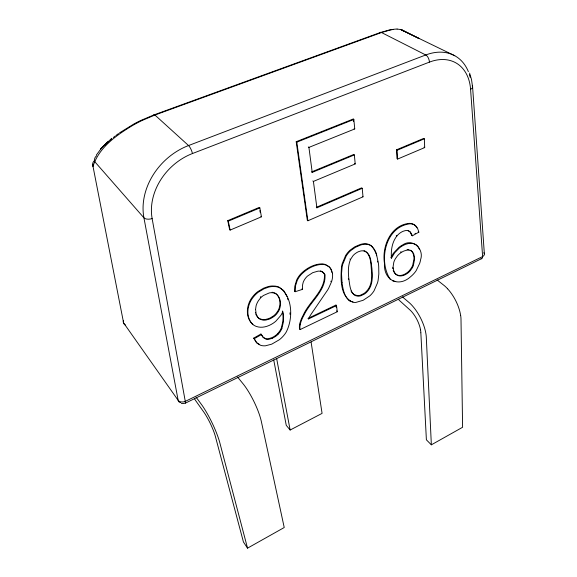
<?xml version="1.0" encoding="UTF-8"?>
<svg xmlns="http://www.w3.org/2000/svg" width="577" height="577" viewBox="0 0 577 577"><rect width="100%" height="100%" fill="white"/><g stroke="black" fill="none" stroke-linecap="round" stroke-linejoin="round"><path stroke-width="0.87" d="M330.866 281.612L331.032 281.114M281.879 328.392L283.22 322.709A51.389 37.022 -40.8 0 0 283.394 321.137A43.888 31.526 -41.2 0 0 283.105 312.792L282.319 310.981M350.513 259.47C347.159 267.605 348.429 276.736 349.763 285.168C350.527 289.733 352.424 296.152 358.108 296.152A10.732 7.292 -48.3 0 0 360.87 295.749L364.347 294.09A10.703 7.27 -48.3 0 0 366.914 291.94C373.023 285.817 372.605 276.448 371.927 268.485C370.997 262.326 371.047 251.824 362.933 250.836A11.086 7.689 -49.5 0 0 360.625 251.024L358.779 251.594A13.559 9.398 -49.4 0 0 356.932 252.488L355.259 253.591A10.783 7.487 -49.4 0 0 352.828 255.907L350.513 259.47L349.943 258.979M416.955 227.843L415.606 225.917A16.762 11.309 -51.9 0 0 412.843 224.013A16.812 11.345 -51.9 0 0 409.317 223.357C390.6 225.095 381.772 246.559 384.462 263.271C383.366 280.227 398.519 288.002 410.896 276.47A18.875 12.514 -50.6 0 0 414.611 272.741A18.305 12.131 -50.6 0 0 416.19 270.613L419.681 263.379A24.66 16.423 -50.5 0 0 420.619 259.578C424.333 248.86 412.555 237.854 402.645 244.944A18.983 12.636 -50.8 0 0 398.995 247.309L393.334 253.31L390.874 257.674L391.458 258.15L394.632 252.798L399.594 247.778A18.998 12.629 -50.8 0 1 403.244 245.405C407.009 243.393 411.798 242.333 415.728 244.511M303.459 314.609C309.676 301.136 325.543 290.195 324.411 274.407A10.523 7.472 -46.9 0 0 322.738 272.092L321.67 271.406A13.011 9.239 -46.7 0 0 320.841 271.053A12.225 8.684 -46.8 0 0 320.394 270.909M96.294 155.126L101.566 148.022L111.758 138.314M103.478 145.916L100.521 149.191L107.769 141.74M104.509 145.628L105.295 144.798M106.125 143.947L108.923 141.278M110.308 140.045L111.779 138.783M113.337 137.506L114.989 136.208M115.847 135.552L118.559 133.547M119.511 132.876L133.965 123.947A41.58 10.17 -23.9 0 1 140.723 120.492L153.727 114.989L379.551 32.802L388.912 30.091A38.399 8.374 -27.4 0 1 392.771 29.578L393.326 29.55M400.553 252.07L401.08 251.731M261.417 334.602L260.912 334.04L253.714 338.136L254.212 338.706L261.417 334.602L263.444 337.668L266.033 339.161A9.715 6.859 -42.6 0 0 269.156 339.226L272.301 338.237M408.17 230.483L409.93 231.716L411.747 235.358L412.151 235.127M414.993 233.526L415.397 233.296M411.747 235.358L412.353 235.813L418.837 232.149L417.56 228.297L416.219 226.372A16.776 11.309 -51.9 0 0 413.449 224.467A16.827 11.345 -51.9 0 0 409.922 223.811C385.032 226.754 378.094 261.453 390.441 279.607M194.637 399.024A31.685 5.929 64.7 0 0 195.351 400.164L204.099 412.497A18.724 3.397 64.2 0 1 205.556 414.748A19.755 3.585 64.2 0 1 214.68 434.092A20.044 3.635 64.2 0 1 215.43 436.63L243.436 541.998L247.533 548.15L284.23 527.522L261.309 421.333A29.081 6.65 63.9 0 0 260.321 417.553A28.951 6.621 63.9 0 0 246.35 388.249A30.631 6.996 63.9 0 0 244.424 385.544A28.828 6.592 64 0 0 243.458 384.282L237.536 376.983M420.849 332.886L426.389 439.818L431.351 444.831L462.595 427.268L461.001 319.232A26.65 12.167 62.6 0 0 460.67 315.482M273.722 359.961L286.25 425.314L290.137 430.031L322.081 413.377L311.104 342.089M185.397 403.128L481.716 258.604M299.679 324.267A15.312 10.552 -44.9 0 0 299.593 329.041L300.112 329.582L337.285 311.739L336.506 305.579L335.958 305.067L308.58 318.122M307.988 318.403L308.515 318.937L336.506 305.579M308.313 146.955L308.919 147.402L354.747 128.952L353.845 119.446L353.211 119.035L296.203 141.718L307.317 220.284L307.887 220.767L363.012 196.822L362.219 188.304L361.613 187.857L316.319 207.338L316.896 207.814L362.219 188.304M230.144 230.086L261.439 216.815L259.838 207.908L259.289 207.41L227.756 220.638L229.617 229.567L230.144 230.086L228.29 221.157L227.756 220.638M397.64 159.057L424.701 147.582L424.34 138.819L423.684 138.415L396.442 149.847L397.005 158.632L397.64 159.057L397.084 150.265L396.442 149.847M312.821 180.962L313.412 181.423L355.216 163.94L354.343 154.924L353.723 154.492L311.623 171.91L312.215 172.372L354.343 154.924M228.29 221.157L259.838 207.908M397.084 150.265L424.34 138.819M296.203 141.718L296.802 142.166L353.845 119.446M152.14 218.575A55.262 45.136 -45.1 0 1 192.458 153.532L429.418 62.121A51.483 35.911 -59.7 0 1 470.58 89.32L482.624 256.57A4.724 2.431 63.4 0 1 480.966 258.741M332.482 273.678A21.659 15.384 -46.7 0 0 332.208 272.149L331.227 269.481A17.382 12.326 -47 0 0 329.178 266.891L325.644 264.634A18.414 13.069 -46.9 0 0 321.908 263.877C314.032 264.021 306.56 268.182 301.057 273.628A18.659 13.278 -46.5 0 0 298.576 276.686A17.764 12.651 -46.5 0 0 296.657 280.011L294.789 286.315L294.602 291.19L295.071 291.039M294.602 291.19L295.143 291.717L302.514 289.358L302.442 285.528L303.149 282.499A11.987 8.511 -46.6 0 1 304.548 279.614A12.434 8.828 -46.6 0 1 305.291 278.525A12.196 8.662 -46.6 0 1 307.505 276.073L312.77 272.647L318.014 271.154A12.24 8.684 -46.8 0 1 321.396 271.558A13.026 9.239 -46.7 0 1 322.226 271.911L323.293 272.596A10.53 7.472 -46.9 0 1 324.966 274.912M184.388 403.503L181.366 403.438M397.099 29.059L401.239 29.607L404.145 31.447M272.084 292.243L273.159 292.438M395.743 281.547L392.634 280.811M351.544 301.533L352.266 301.713A17.144 11.67 -48.2 0 0 353.009 301.843M363.972 250.642L364.989 251.045M350.845 301.295L348.746 300.141M259.751 344.599L256.614 342.666M454.784 55.745L400.359 29.369L418.916 38.457L402.025 29.896M371.667 246.191A18.262 12.672 -49.5 0 0 360.409 244.417L354.797 246.819L350.167 250.108A16.913 11.756 -49.4 0 0 346.957 253.599A18.637 12.946 -49.4 0 0 345.609 255.561L342.125 263.913A33.87 23.268 -49.8 0 0 341.57 266.495C340.567 278.612 339.817 296.535 352.821 302.218A17.159 11.67 -48.2 0 0 355.922 302.413L363.157 300.278L369.734 295.929A16.444 11.158 -48.4 0 0 372.8 292.604A18.298 12.434 -48.4 0 0 374.091 290.743L377.517 282.853A33.754 23.188 -48 0 0 378.101 280.4L378.837 273.988L378.707 266.531A126.067 90.394 -43.4 0 0 378.433 263.465L376.283 253.303A43.102 30.004 -48 0 0 374.43 249.581L373.622 248.427M365.486 251.305C371.66 256.224 370.722 265.564 371.66 272.64C372.006 279.218 371.285 286.56 366.352 291.443A10.689 7.27 -48.3 0 1 363.784 293.585L360.308 295.251A10.725 7.292 -48.3 0 1 357.545 295.648L354.026 294.623L351.819 292.416M424.052 147.171L424.701 147.582M354.112 128.534L354.747 128.952M328.659 266.473L326.207 265.139A18.428 13.069 -46.9 0 0 322.464 264.381C314.58 264.533 307.108 268.694 301.605 274.147A18.673 13.278 -46.5 0 0 299.117 277.205A17.779 12.651 -46.5 0 0 297.205 280.53L295.482 285.903L295.143 291.717M354.603 163.5L355.216 163.94M418.231 231.694L418.837 232.149M362.414 196.368L363.012 196.822M396.284 235.51L396.882 235.971A12.543 8.453 -51.7 0 1 403.107 231.29L405.011 230.692A10.588 7.148 -51.8 0 1 407.997 230.692L410.536 232.17L412.353 235.813M437.135 279.982L444.211 285.565A26.427 12.067 62.6 0 1 445.379 286.581A28.078 12.802 62.6 0 1 447.622 288.817M402.436 296.903L409.302 302.73A26.845 11.194 62.9 0 1 410.442 303.79A28.518 11.879 62.9 0 1 412.634 306.106A26.953 11.244 62.9 0 1 425.819 333.203A27.076 11.288 62.9 0 1 426.288 336.982L431.351 444.831M395.663 274.032L394.957 273.339M416.269 244.792L418.13 246.718L419.429 249.25M348.32 278.778L348.883 279.275M341.461 282.009L342.017 282.514C342.882 288.659 343.971 295.467 348.573 300.04M260.883 216.317L261.439 216.815M283.653 290.483L279.456 287.635A21.738 15.702 -43.4 0 0 275.647 286.639L272.878 286.524A21.962 15.86 -43.4 0 0 268.586 287.144L264.136 288.724L258.388 292.135A20.123 14.562 -43.4 0 0 253.7 296.643C247.281 303.935 245.326 316.268 252.192 323.877A20.664 14.879 -43.2 0 0 256.202 326.38C261.879 328.493 268.154 326.503 273.022 323.329A18.846 13.559 -43.2 0 0 275.936 321.079L280.732 315.532A19.07 13.718 -43.2 0 0 282.838 311.522M349.511 300.667L350.066 301.18M276.513 294.14C280.234 297.754 280.689 303.783 279.059 308.486A12.975 9.347 -43.4 0 1 277.905 310.902L276.369 313.123A12.456 8.972 -43.4 0 1 273.498 315.907L270.584 317.739A17.562 12.694 -43.4 0 1 268.622 318.619L265.507 319.478A12.845 9.254 -43.3 0 1 262.081 319.47L260.011 318.836A13.754 9.91 -43.3 0 1 257.508 317.011L256.585 315.727M337.285 311.739L336.694 310.837M301.98 288.832L302.514 289.358M394.733 273.08L394.524 272.806A18.421 12.225 -50.9 0 1 393.197 270.281M284.007 290.938L287 296.528M256.246 342.312L254.212 338.706M196.115 397.178L201.705 404.809A29.326 5.323 64.2 0 1 202.628 406.129A31.158 5.647 64.2 0 1 204.467 408.942A29.456 5.344 64.2 0 1 218.611 438.765A29.586 5.366 64.2 0 1 219.765 442.573L247.533 548.15M351.061 290.974L351.429 291.738M260.912 334.04L262.939 337.105L265.528 338.598A9.708 6.859 -42.6 0 0 268.651 338.67L271.796 337.682A13.653 9.665 -42.7 0 0 277.963 333.355M256.325 315.237L255.871 314.184M253.714 338.136L257.111 343.236L260.249 345.161A17.014 12.016 -42.5 0 0 265.543 345.782L271.76 344.144L279.376 339.723A20.866 14.757 -42.7 0 0 283.091 336.254A21.176 14.98 -42.7 0 0 286.142 332.201C293.304 318.54 292.864 296.152 278.929 287.101A21.717 15.694 -43.4 0 0 275.121 286.105L272.351 285.99A21.94 15.86 -43.4 0 0 268.06 286.603L263.61 288.183L257.869 291.587A20.108 14.555 -43.4 0 0 253.18 296.095C246.768 303.387 244.821 315.713 251.687 323.322A20.642 14.879 -43.2 0 0 252.885 324.324M330.967 269.596L331.234 270.245M324.966 274.912C326.092 290.714 310.217 301.663 303.985 315.143A30.97 21.125 -45.5 0 0 300.134 324.815M375.901 253.361L376.103 253.93M469.599 73.07L471.517 79.561L472.621 87.286L484.355 253.83M287.606 298.367L287.973 299.715M331.458 270.93L331.652 271.644A21.645 15.384 -46.7 0 1 331.804 272.387M376.471 255.142L376.644 255.799M255.38 312.388L255.517 313.015M282.514 311.868L282.586 312.251A43.852 31.526 -41.2 0 1 282.881 320.588A51.346 37.022 -40.8 0 1 282.701 322.168L281.367 327.844A13.48 9.542 -42.7 0 1 277.926 333.326M276.708 358.872L290.137 430.031M259.866 210.648L260.162 212.264M296.802 142.166L307.887 220.767M308.919 147.402L312.215 172.372M313.412 181.423L316.896 207.814M377.639 261.186L377.755 262.066M335.958 305.067L336.059 305.839M336.11 306.221L336.254 307.382M342.017 282.514L341.526 273.7L342.132 266.992A33.899 23.268 -49.7 0 1 342.688 264.41L346.178 256.051A18.652 12.946 -49.4 0 1 347.527 254.089A16.928 11.756 -49.4 0 1 350.744 250.598L355.374 247.302L360.993 244.893A18.276 12.672 -49.5 0 1 372.252 246.667M353.211 119.035L353.456 121.624M391.458 258.15C390.889 251.024 391.805 243.48 395.851 237.421A15.139 10.184 -51.7 0 1 396.882 235.971M420.842 332.741L420.821 332.316A18.341 7.645 62.9 0 0 420.518 329.777M289.957 312.849L290.007 314.314M468.373 71.663A56.972 39.9 -59.8 0 0 425.761 54.981L381.491 32.528A5.546 2.719 72.8 0 0 379.551 32.802M469.361 74.404A56.972 39.9 -59.8 0 1 470.168 77.268M429.418 62.121A5.835 3.094 72.1 0 0 425.761 54.974L188.549 145.541A61.119 50.105 -45.1 0 0 143.925 217.789L178.156 400.337A5.46 3.808 -35.8 0 0 180.724 402.659M192.458 153.525A6.462 1.789 68.2 0 0 188.549 145.541L154.924 115.025A6.109 1.551 68.6 0 0 153.727 114.989M93.157 164.149A5.647 2.899 -8.1 0 0 93.005 166.4L123.601 322.904L178.156 400.337A5.438 3.613 -11.8 0 0 185.282 401.376L482.624 256.57A4.804 3 -4.7 0 0 483.786 252.733M94.253 160.803A5.727 5.229 26.6 0 0 93.005 166.4C98.855 147.662 115.905 135.645 131.888 125.894A47.155 13.682 -24.7 0 1 141.783 120.622L154.924 115.025L381.491 32.528L391.192 29.723A43.6 11.259 -28.9 0 1 397.091 29.066M125.649 325.118A4.883 3.75 -33.4 0 1 123.601 322.904A4.904 3.152 -10.7 0 1 123.471 320.798M96.561 155.862A5.82 5.308 27.1 0 0 94.902 161.856L143.904 217.796A6.325 3.188 -9 0 0 152.126 218.582L185.282 401.376A5.381 0.923 64.6 0 1 184.885 402.912M472.217 85.966A5.554 2.705 -7.3 0 1 470.587 89.312M398.613 299.506A28.937 12.42 64.1 0 0 399.443 300.466L410.355 310.318A17.13 7.148 62.9 0 1 412.079 312.171A18.082 7.537 62.9 0 1 420.539 329.792M447.622 288.817A26.535 12.117 62.6 0 1 460.634 315.468M260.306 297.155A12.752 9.232 -43.5 0 1 260.818 296.65M274.198 292.77A14.713 10.638 -43.4 0 1 275.186 293.224A13.862 10.033 -43.4 0 1 276.094 293.808M281.893 328.392A13.487 9.542 -42.7 0 1 278.439 333.881M278.475 333.91A13.668 9.665 -42.7 0 1 272.294 338.201M299.614 324.274A30.949 21.125 -45.5 0 1 303.509 314.624M328.616 266.394A17.368 12.326 -47 0 1 330.671 268.976M308.493 318.937A27.624 18.789 -45.6 0 1 311.486 313.657L327.657 289.979A48.908 35.406 -46 0 0 328.702 288.132L331.587 281.626A21.421 15.211 -46.7 0 0 331.991 280.206A20.909 14.843 -46.8 0 0 332.503 273.664M300.112 329.582A15.327 10.552 -44.9 0 1 300.199 324.808M375.692 252.834A43.066 30.004 -48.1 0 0 373.846 249.105L373.038 247.951A28.504 19.798 -48.9 0 0 371.581 246.292M372.165 246.768A28.525 19.798 -48.9 0 1 373.622 248.427M407.073 249.625A11.453 7.624 -50.8 0 1 408.934 249.769M410.189 250.194A12.579 8.374 -50.7 0 1 410.961 250.634A12.24 8.15 -50.8 0 1 411.956 251.514L413.175 253.534L413.911 256.88A25.568 17.115 -50.2 0 1 413.983 258.907L412.706 265.312A12.882 8.554 -50.6 0 1 411.531 267.656L409.67 270.274A11.05 7.328 -50.5 0 1 407.03 272.755L405.025 274.025A12.809 8.504 -50.6 0 1 398.83 275.424A12.701 8.431 -50.6 0 1 395.671 274.025M392.735 268.449A18.421 12.225 -50.9 0 1 392.627 267.663M393.218 268.139A19.459 12.889 -50.9 0 1 393.139 266.487L393.824 262.21A12.708 8.453 -50.7 0 1 395.425 258.662L397.373 255.921A12.384 8.237 -50.7 0 1 400.633 252.892L402.76 251.586A16.041 10.646 -50.6 0 1 404.491 250.822L407.174 250.137A11.461 7.624 -50.8 0 1 409.966 250.346L410.384 250.49A12.586 8.374 -50.7 0 1 411.56 251.103A12.247 8.15 -50.8 0 1 412.548 251.976L413.767 253.995L414.502 257.342A25.59 17.115 -50.2 0 1 414.582 259.376L413.291 265.781A12.889 8.554 -50.6 0 1 412.115 268.132L410.254 270.743A11.057 7.328 -50.5 0 1 407.614 273.231L405.609 274.501A12.824 8.504 -50.6 0 1 399.414 275.9A12.708 8.431 -50.6 0 1 396.255 274.508L395.101 273.282A18.435 12.218 -50.9 0 1 393.211 268.139M255.575 309.395L256.195 314.169L258.02 317.566A13.761 9.917 -43.3 0 0 260.515 319.391L262.593 320.026A12.86 9.254 -43.3 0 0 266.019 320.033L269.142 319.168A17.577 12.694 -43.5 0 0 271.096 318.288L274.017 316.456A12.47 8.972 -43.4 0 0 276.888 313.664L278.431 311.45A12.99 9.347 -43.4 0 0 279.585 309.027C281.215 304.324 280.761 298.287 277.039 294.681A13.877 10.033 -43.5 0 0 275.712 293.765A14.728 10.646 -43.4 0 0 274.205 293.123L272.611 292.777A12.11 8.756 -43.6 0 0 269.185 292.965L263.566 295.424A12.766 9.232 -43.5 0 0 260.328 298.222L258.532 300.538A16.596 11.966 -43.6 0 0 257.746 301.836A15.565 11.23 -43.5 0 0 256.073 305.918L255.575 309.395"/></g></svg>
